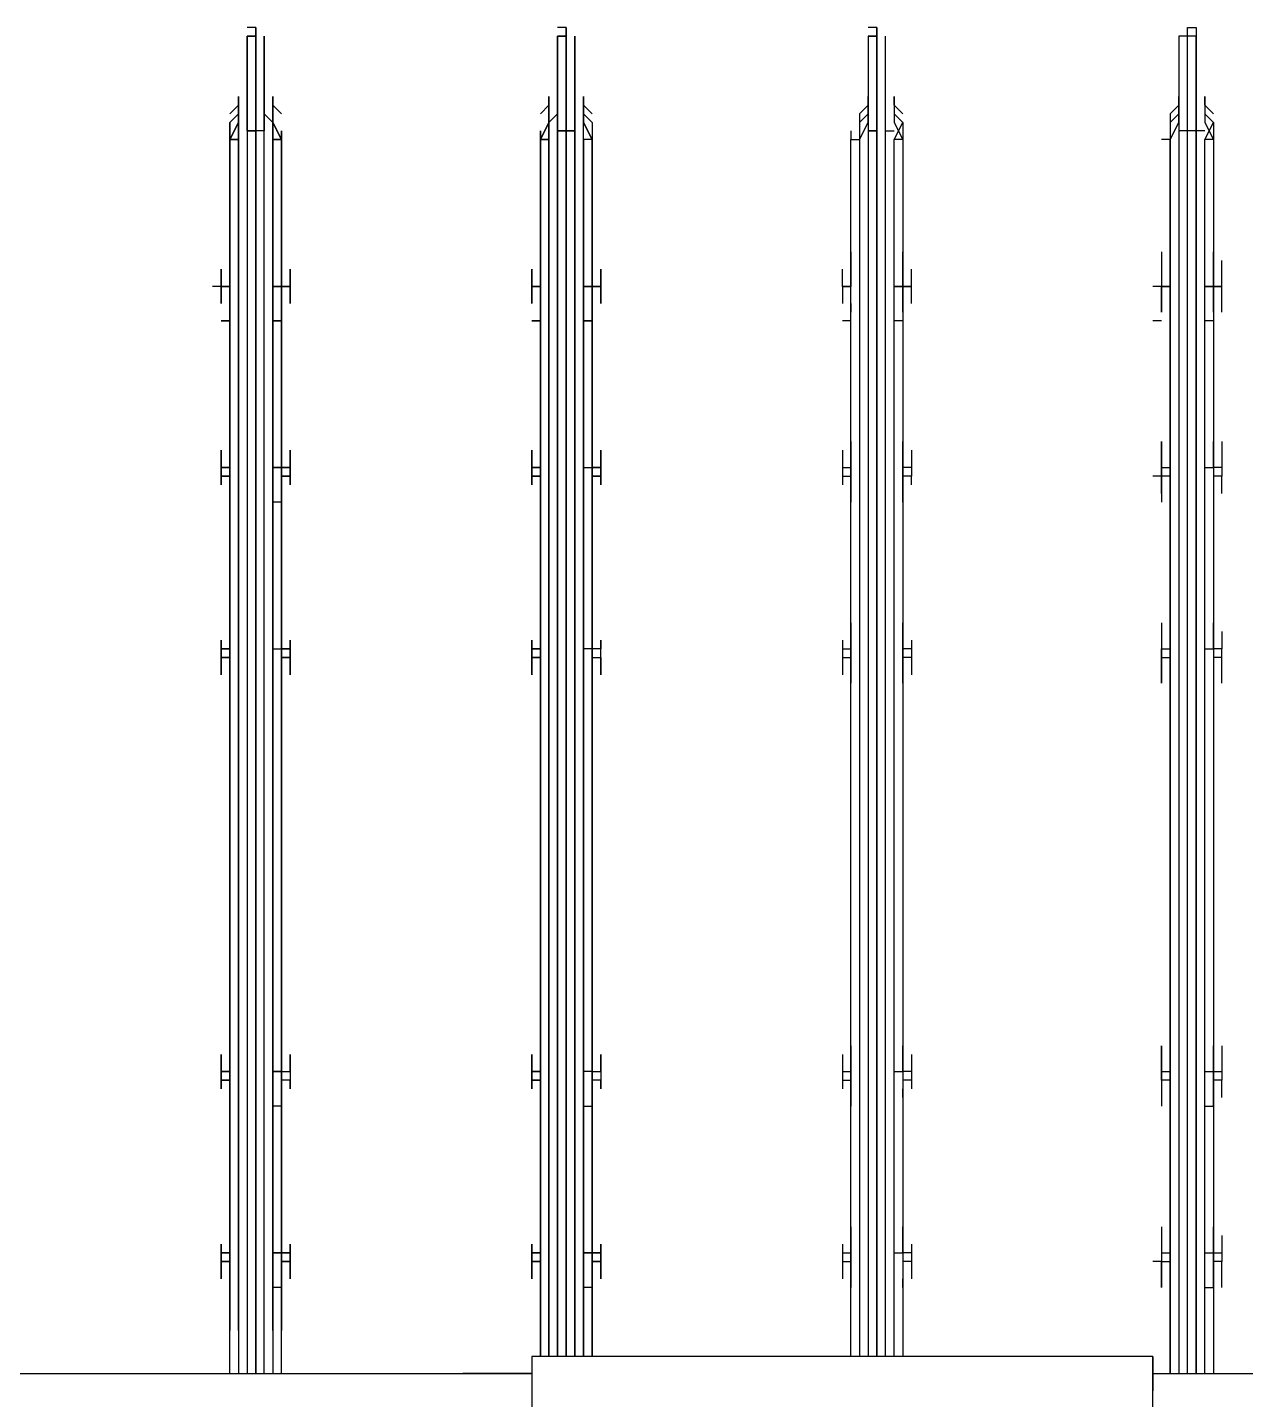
# Model space of a CAD drawing. Header units: metres. Extents: x 532315 to 532639, y 2674519 to 2674914.
# Drawn here: x 532481.9226 to 532482.1179, y 2674749.7931 to 2674750.0131 of the extents above; entities that cross this region are included whole.
import ezdxf

# ---------------------------------------------------------------- set-up
doc = ezdxf.new("R2010")
doc.units = ezdxf.units.M
doc.header["$MEASUREMENT"] = 0
doc.layers.add('IDT', color=7, linetype='Continuous')

# ---------------------------------------------------------------- blocks, each defined once
blk = doc.blocks.new('IDT')
at = {"layer": 'IDT', "color": 0, "lineweight": 25}
for p, q in [((17.21622, 9.45834), (17.21622, 9.36291)), ((17.3158, 9.36291), (17.3158, 9.45834)), ((17.21622, 9.36291), (17.21622, 9.36844)), ((17.3158, 9.36291), (17.3158, 9.36844)), ((17.21622, 9.36567), (16.90086, 9.36567)), ((17.20653, 9.16788), (17.20653, 9.36567)), ((17.20792, 9.36567), (17.20792, 9.16788)), ((17.2093, 9.1665), (17.2093, 9.36567)), ((17.2093, 9.36567), (17.2093, 9.1665)), ((17.21068, 9.36567), (17.21068, 9.1665)), ((17.21207, 9.1665), (17.21207, 9.36567)), ((17.21345, 9.16788), (17.21345, 9.36567)), ((17.21345, 9.36567), (17.21345, 9.16788)), ((17.78054, 9.36567), (17.3158, 9.36567)), ((17.3158, 9.36567), (17.32687, 9.36567)), ((17.35591, 9.36567), (17.35591, 9.16788)), ((17.3573, 9.16788), (17.3573, 9.36567)), ((17.35868, 9.36567), (17.35868, 9.1665)), ((17.36006, 9.36567), (17.36006, 9.1665)), ((17.36006, 9.1665), (17.36006, 9.36567)), ((17.36145, 9.1665), (17.36145, 9.36567)), ((17.36283, 9.16788), (17.36283, 9.36567)), ((17.36421, 9.36567), (17.36421, 9.16788)), ((17.21622, 9.36291), (17.3158, 9.36291)), ((17.25633, 9.16788), (17.25633, 9.36291)), ((17.25771, 9.36291), (17.25771, 9.16788)), ((17.25909, 9.36291), (17.25909, 9.1665)), ((17.26048, 9.36291), (17.26048, 9.1665)), ((17.26048, 9.1665), (17.26048, 9.36291)), ((17.26186, 9.1665), (17.26186, 9.36291)), ((17.26324, 9.16788), (17.26324, 9.36291)), ((17.26463, 9.36291), (17.26463, 9.16788)), ((17.30612, 9.36291), (17.30612, 9.16788)), ((17.30612, 9.16788), (17.30612, 9.36291)), ((17.3075, 9.16788), (17.3075, 9.36291)), ((17.3075, 9.36291), (17.3075, 9.16788)), ((17.30889, 9.1665), (17.30889, 9.36291)), ((17.30889, 9.36291), (17.30889, 9.1665)), ((17.31027, 9.36291), (17.31027, 9.1665)), ((17.31027, 9.1665), (17.31027, 9.36291)), ((17.31027, 9.36291), (17.31027, 9.1665)), ((17.31027, 9.1665), (17.31027, 9.36291)), ((17.31165, 9.1665), (17.31165, 9.36291)), ((17.31165, 9.36291), (17.31165, 9.1665)), ((17.31304, 9.16788), (17.31304, 9.36291)), ((17.31304, 9.36291), (17.31304, 9.16788)), ((17.31442, 9.16788), (17.31442, 9.36291)), ((17.31442, 9.36291), (17.31442, 9.16788)), ((17.35591, 9.16788), (17.35591, 9.35876)), ((17.3573, 9.35876), (17.3573, 9.16788)), ((17.35868, 9.35876), (17.35868, 9.1665)), ((17.36006, 9.35876), (17.36006, 9.1665)), ((17.36006, 9.1665), (17.36006, 9.35876)), ((17.36145, 9.1665), (17.36145, 9.35876)), ((17.36283, 9.35876), (17.36283, 9.16788)), ((17.36421, 9.16788), (17.36421, 9.35876)), ((17.20515, 9.35184), (17.20515, 9.35046)), ((17.20792, 9.35184), (17.20653, 9.35184)), ((17.20653, 9.35184), (17.20653, 9.34769)), ((17.21483, 9.35184), (17.21483, 9.35046)), ((17.21483, 9.34769), (17.21483, 9.35184)), ((17.25633, 9.34769), (17.25633, 9.35184)), ((17.25633, 9.35184), (17.25633, 9.35046)), ((17.26463, 9.34769), (17.26463, 9.35184)), ((17.26463, 9.35184), (17.26463, 9.35046)), ((17.30612, 9.35184), (17.3075, 9.35184)), ((17.30612, 9.34631), (17.30612, 9.35184)), ((17.30612, 9.35184), (17.30612, 9.35046)), ((17.30612, 9.35046), (17.30612, 9.35184)), ((17.30612, 9.35184), (17.30612, 9.34769)), ((17.31442, 9.35184), (17.31442, 9.34769)), ((17.31442, 9.34769), (17.31442, 9.35184)), ((17.31442, 9.35184), (17.31442, 9.35046)), ((17.31442, 9.35046), (17.31442, 9.35184)), ((17.35591, 9.35184), (17.3573, 9.35184)), ((17.35591, 9.34631), (17.35591, 9.35184)), ((17.35591, 9.35184), (17.35591, 9.35046)), ((17.35591, 9.35046), (17.35591, 9.35184)), ((17.35591, 9.35184), (17.35591, 9.34769)), ((17.36421, 9.35184), (17.36421, 9.35046)), ((17.36421, 9.35046), (17.36421, 9.35184)), ((17.36421, 9.35184), (17.36421, 9.34769)), ((17.36421, 9.34769), (17.36421, 9.35184)), ((17.20515, 9.35046), (17.20515, 9.34769)), ((17.21483, 9.35046), (17.21483, 9.34769)), ((17.25494, 9.34769), (17.25494, 9.35046)), ((17.26601, 9.34769), (17.26601, 9.35046)), ((17.30474, 9.35046), (17.30474, 9.34769)), ((17.30474, 9.34769), (17.30474, 9.35046)), ((17.3158, 9.35046), (17.3158, 9.34769)), ((17.3158, 9.34769), (17.3158, 9.35046)), ((17.35453, 9.35046), (17.35453, 9.34769)), ((17.35453, 9.34769), (17.35453, 9.35046)), ((17.3656, 9.35046), (17.3656, 9.34769)), ((17.3656, 9.34769), (17.3656, 9.35046)), ((17.20515, 9.34631), (17.20515, 9.34769)), ((17.20515, 9.34769), (17.20653, 9.34769)), ((17.20653, 9.34769), (17.20653, 9.34631)), ((17.21483, 9.34769), (17.21345, 9.34769)), ((17.21483, 9.34631), (17.21483, 9.34769)), ((17.21483, 9.34631), (17.21483, 9.34769)), ((17.21483, 9.34769), (17.21622, 9.34769)), ((17.25494, 9.34631), (17.25494, 9.34769)), ((17.25494, 9.34769), (17.25633, 9.34769)), ((17.25633, 9.34631), (17.25633, 9.34769)), ((17.26463, 9.34631), (17.26463, 9.34769)), ((17.26601, 9.34769), (17.26463, 9.34769)), ((17.26601, 9.34631), (17.26601, 9.34769)), ((17.30612, 9.34769), (17.30474, 9.34769)), ((17.30474, 9.34769), (17.30474, 9.34631)), ((17.30474, 9.34631), (17.30474, 9.34769)), ((17.30474, 9.34769), (17.30612, 9.34769)), ((17.30612, 9.34769), (17.30612, 9.34631)), ((17.31442, 9.34631), (17.31442, 9.34769)), ((17.31442, 9.34769), (17.3158, 9.34769)), ((17.3158, 9.34769), (17.31442, 9.34769)), ((17.31442, 9.34769), (17.31442, 9.34631)), ((17.3158, 9.34769), (17.3158, 9.34631)), ((17.3158, 9.34631), (17.3158, 9.34769)), ((17.35591, 9.34769), (17.35453, 9.34769)), ((17.35453, 9.34769), (17.35453, 9.34631)), ((17.35453, 9.34631), (17.35453, 9.34769)), ((17.35453, 9.34769), (17.35591, 9.34769)), ((17.35591, 9.34769), (17.35591, 9.34631)), ((17.36421, 9.34769), (17.3656, 9.34769)), ((17.3656, 9.34769), (17.36421, 9.34769)), ((17.36421, 9.34769), (17.36421, 9.34631)), ((17.36421, 9.34631), (17.36421, 9.34769)), ((17.3656, 9.34769), (17.3656, 9.34631)), ((17.3656, 9.34631), (17.3656, 9.34769)), ((17.20653, 9.34631), (17.20515, 9.34631)), ((17.20515, 9.34493), (17.20515, 9.34631)), ((17.20515, 9.34354), (17.20515, 9.34493)), ((17.20792, 9.34631), (17.20653, 9.34631)), ((17.20653, 9.34631), (17.20653, 9.34216)), ((17.21483, 9.34631), (17.21345, 9.34631)), ((17.21483, 9.34216), (17.21483, 9.34631)), ((17.21483, 9.34493), (17.21483, 9.34631)), ((17.21483, 9.34354), (17.21483, 9.34493)), ((17.25494, 9.34493), (17.25494, 9.34631)), ((17.25494, 9.34631), (17.25633, 9.34631)), ((17.25771, 9.34631), (17.25633, 9.34631)), ((17.25633, 9.34631), (17.25633, 9.34216)), ((17.25633, 9.34493), (17.25633, 9.34354)), ((17.26463, 9.34216), (17.26463, 9.34631)), ((17.26601, 9.34631), (17.26463, 9.34631)), ((17.26463, 9.34354), (17.26463, 9.34493)), ((17.26601, 9.34493), (17.26601, 9.34631)), ((17.30474, 9.34631), (17.30474, 9.34493)), ((17.30474, 9.34493), (17.30474, 9.34631)), ((17.30474, 9.34631), (17.30612, 9.34631)), ((17.30612, 9.34631), (17.30474, 9.34631)), ((17.3075, 9.34631), (17.30612, 9.34631)), ((17.30612, 9.34631), (17.30612, 9.34216)), ((17.30612, 9.34216), (17.30612, 9.34631)), ((17.30612, 9.34631), (17.3075, 9.34631)), ((17.30612, 9.34354), (17.30612, 9.34493)), ((17.30612, 9.34493), (17.30612, 9.34354)), ((17.31442, 9.34631), (17.31442, 9.34216)), ((17.31442, 9.34216), (17.31442, 9.34631)), ((17.31442, 9.34631), (17.3158, 9.34631)), ((17.3158, 9.34631), (17.31442, 9.34631)), ((17.31442, 9.34493), (17.31442, 9.34354)), ((17.31442, 9.34354), (17.31442, 9.34493)), ((17.3158, 9.34631), (17.3158, 9.34493)), ((17.3158, 9.34493), (17.3158, 9.34631)), ((17.35453, 9.34631), (17.35453, 9.34493)), ((17.35453, 9.34493), (17.35453, 9.34631)), ((17.35453, 9.34631), (17.35591, 9.34631)), ((17.35591, 9.34631), (17.35453, 9.34631)), ((17.3573, 9.34631), (17.35591, 9.34631)), ((17.35591, 9.34631), (17.35591, 9.34216)), ((17.35591, 9.34216), (17.35591, 9.34631)), ((17.35591, 9.34631), (17.3573, 9.34631)), ((17.35591, 9.34354), (17.35591, 9.34493)), ((17.35591, 9.34493), (17.35591, 9.34354)), ((17.36421, 9.34631), (17.3656, 9.34631)), ((17.3656, 9.34631), (17.36421, 9.34631)), ((17.36421, 9.34631), (17.36421, 9.34216)), ((17.36421, 9.34216), (17.36421, 9.34631)), ((17.36421, 9.34493), (17.36421, 9.34354)), ((17.36421, 9.34354), (17.36421, 9.34493)), ((17.3656, 9.34631), (17.3656, 9.34493)), ((17.3656, 9.34493), (17.3656, 9.34631)), ((17.20792, 9.3228), (17.20653, 9.3228)), ((17.20653, 9.3228), (17.20653, 9.31865)), ((17.21483, 9.31865), (17.21483, 9.3228)), ((17.25633, 9.31865), (17.25633, 9.3228)), ((17.26463, 9.31865), (17.26463, 9.3228)), ((17.3075, 9.3228), (17.30612, 9.3228)), ((17.30612, 9.3228), (17.30612, 9.31865)), ((17.30612, 9.31865), (17.30612, 9.3228)), ((17.31442, 9.31726), (17.31442, 9.3228)), ((17.31442, 9.3228), (17.31442, 9.31726)), ((17.35591, 9.31865), (17.35591, 9.3228)), ((17.35591, 9.3228), (17.35591, 9.31865)), ((17.35591, 9.3228), (17.3573, 9.3228)), ((17.36421, 9.3228), (17.36421, 9.31865)), ((17.36421, 9.31865), (17.36421, 9.3228)), ((17.20515, 9.32141), (17.20515, 9.32003)), ((17.21483, 9.32003), (17.21483, 9.32141)), ((17.25633, 9.32141), (17.25633, 9.32003)), ((17.26463, 9.32003), (17.26463, 9.32141)), ((17.30612, 9.32003), (17.30612, 9.32141)), ((17.30612, 9.32141), (17.30612, 9.32003)), ((17.31442, 9.32141), (17.31442, 9.32003)), ((17.31442, 9.32003), (17.31442, 9.32141)), ((17.35591, 9.32003), (17.35591, 9.32141)), ((17.35591, 9.32141), (17.35591, 9.32003)), ((17.36421, 9.32141), (17.36421, 9.32003)), ((17.36421, 9.32003), (17.36421, 9.32141)), ((17.20515, 9.32003), (17.20515, 9.31865)), ((17.20515, 9.31726), (17.20515, 9.31865)), ((17.20515, 9.31865), (17.20653, 9.31865)), ((17.20653, 9.31865), (17.20653, 9.31726)), ((17.21345, 9.31865), (17.21483, 9.31865)), ((17.21483, 9.31865), (17.21483, 9.32003)), ((17.21483, 9.31865), (17.21483, 9.31726)), ((17.21483, 9.31726), (17.21483, 9.31865)), ((17.25494, 9.31865), (17.25494, 9.32003)), ((17.25494, 9.31726), (17.25494, 9.31865)), ((17.25494, 9.31865), (17.25633, 9.31865)), ((17.25633, 9.31726), (17.25633, 9.31865)), ((17.26463, 9.31726), (17.26463, 9.31865)), ((17.26601, 9.31865), (17.26463, 9.31865)), ((17.26601, 9.31865), (17.26601, 9.32003)), ((17.26601, 9.31726), (17.26601, 9.31865)), ((17.30474, 9.32003), (17.30474, 9.31865)), ((17.30474, 9.31865), (17.30474, 9.32003)), ((17.30474, 9.31726), (17.30474, 9.31865)), ((17.30474, 9.31865), (17.30612, 9.31865)), ((17.30474, 9.31726), (17.30474, 9.31865)), ((17.30474, 9.31865), (17.30612, 9.31865)), ((17.30612, 9.31865), (17.30612, 9.31726)), ((17.30612, 9.31865), (17.30612, 9.31726)), ((17.31442, 9.31865), (17.3158, 9.31865)), ((17.3158, 9.31865), (17.31442, 9.31865)), ((17.3158, 9.32003), (17.3158, 9.31865)), ((17.3158, 9.31865), (17.3158, 9.32003)), ((17.3158, 9.31865), (17.3158, 9.31726)), ((17.3158, 9.31726), (17.3158, 9.31865)), ((17.35453, 9.32003), (17.35453, 9.31865)), ((17.35453, 9.31865), (17.35453, 9.32003)), ((17.35453, 9.31726), (17.35453, 9.31865)), ((17.35453, 9.31865), (17.35591, 9.31865)), ((17.35453, 9.31726), (17.35453, 9.31865)), ((17.35453, 9.31865), (17.35591, 9.31865)), ((17.35591, 9.31865), (17.35591, 9.31726)), ((17.35591, 9.31865), (17.35591, 9.31726)), ((17.36421, 9.31311), (17.36421, 9.31865)), ((17.36421, 9.31865), (17.3656, 9.31865)), ((17.3656, 9.31865), (17.36421, 9.31865)), ((17.36421, 9.31865), (17.36421, 9.31726)), ((17.3656, 9.32003), (17.3656, 9.31865)), ((17.3656, 9.31865), (17.3656, 9.32003)), ((17.3656, 9.31865), (17.3656, 9.31726)), ((17.3656, 9.31726), (17.3656, 9.31865)), ((17.20653, 9.31726), (17.20515, 9.31726)), ((17.20515, 9.3145), (17.20515, 9.31726)), ((17.20792, 9.31726), (17.20653, 9.31726)), ((17.20653, 9.31726), (17.20653, 9.31311)), ((17.21483, 9.31726), (17.21345, 9.31726)), ((17.21483, 9.31726), (17.21483, 9.3145)), ((17.21483, 9.31311), (17.21483, 9.31726)), ((17.25494, 9.3145), (17.25494, 9.31726)), ((17.25494, 9.31726), (17.25633, 9.31726)), ((17.25771, 9.31726), (17.25633, 9.31726)), ((17.25633, 9.31726), (17.25633, 9.31311)), ((17.26463, 9.31311), (17.26463, 9.31726)), ((17.26601, 9.31726), (17.26463, 9.31726)), ((17.26601, 9.3145), (17.26601, 9.31726)), ((17.30612, 9.31726), (17.30474, 9.31726)), ((17.30474, 9.31726), (17.30474, 9.3145)), ((17.30474, 9.3145), (17.30474, 9.31726)), ((17.30612, 9.31726), (17.30474, 9.31726)), ((17.30612, 9.31726), (17.3075, 9.31726)), ((17.30612, 9.31726), (17.30612, 9.31311)), ((17.30612, 9.31311), (17.30612, 9.31726)), ((17.31442, 9.31726), (17.31442, 9.31311)), ((17.31442, 9.31311), (17.31442, 9.31726)), ((17.31442, 9.31726), (17.3158, 9.31726)), ((17.3158, 9.31726), (17.31442, 9.31726)), ((17.3158, 9.31726), (17.3158, 9.3145)), ((17.3158, 9.3145), (17.3158, 9.31726)), ((17.35591, 9.31726), (17.35453, 9.31726)), ((17.35453, 9.31726), (17.35453, 9.3145)), ((17.35453, 9.3145), (17.35453, 9.31726)), ((17.35591, 9.31726), (17.35453, 9.31726)), ((17.3573, 9.31726), (17.35591, 9.31726)), ((17.35591, 9.31726), (17.3573, 9.31726)), ((17.35591, 9.31311), (17.35591, 9.31726)), ((17.35591, 9.31726), (17.35591, 9.31311)), ((17.36421, 9.31726), (17.36421, 9.31311)), ((17.36421, 9.31726), (17.3656, 9.31726)), ((17.3656, 9.31726), (17.36421, 9.31726)), ((17.3656, 9.31726), (17.3656, 9.3145)), ((17.3656, 9.3145), (17.3656, 9.31726)), ((17.20515, 9.31311), (17.20515, 9.3145)), ((17.21483, 9.3145), (17.21483, 9.31311)), ((17.25633, 9.31311), (17.25633, 9.3145)), ((17.26463, 9.3145), (17.26463, 9.31311)), ((17.30612, 9.31311), (17.30612, 9.3145)), ((17.30612, 9.3145), (17.30612, 9.31311)), ((17.31442, 9.31311), (17.31442, 9.3145)), ((17.31442, 9.3145), (17.31442, 9.31311)), ((17.35591, 9.31311), (17.35591, 9.3145)), ((17.35591, 9.3145), (17.35591, 9.31311)), ((17.36421, 9.31311), (17.36421, 9.3145)), ((17.36421, 9.3145), (17.36421, 9.31311)), ((17.20515, 9.25502), (17.20515, 9.25364)), ((17.20653, 9.25087), (17.20653, 9.25502)), ((17.21483, 9.25087), (17.21483, 9.25502)), ((17.21483, 9.25502), (17.21483, 9.25364)), ((17.25633, 9.25364), (17.25633, 9.25502)), ((17.25633, 9.25502), (17.25633, 9.25087)), ((17.26463, 9.25087), (17.26463, 9.25502)), ((17.26463, 9.25502), (17.26463, 9.25364)), ((17.30612, 9.25087), (17.30612, 9.25502)), ((17.30612, 9.25502), (17.30612, 9.25364)), ((17.30612, 9.25364), (17.30612, 9.25502)), ((17.30612, 9.25502), (17.30612, 9.25087)), ((17.31442, 9.25502), (17.31442, 9.25364)), ((17.31442, 9.25364), (17.31442, 9.25502)), ((17.31442, 9.25087), (17.31442, 9.25502)), ((17.31442, 9.25502), (17.31442, 9.24949)), ((17.35591, 9.25087), (17.35591, 9.25502)), ((17.35591, 9.25502), (17.35591, 9.25364)), ((17.35591, 9.25364), (17.35591, 9.25502)), ((17.35591, 9.25502), (17.35591, 9.25087)), ((17.36421, 9.25502), (17.36421, 9.25364)), ((17.36421, 9.25364), (17.36421, 9.25502)), ((17.36421, 9.24949), (17.36421, 9.25502)), ((17.36421, 9.25502), (17.36421, 9.24949)), ((17.20515, 9.25364), (17.20515, 9.25087)), ((17.21483, 9.25364), (17.21483, 9.24949)), ((17.25494, 9.25087), (17.25494, 9.25364)), ((17.26601, 9.25087), (17.26601, 9.25364)), ((17.30474, 9.25087), (17.30474, 9.25364)), ((17.30474, 9.25364), (17.30474, 9.25087)), ((17.3158, 9.25364), (17.3158, 9.25087)), ((17.3158, 9.25087), (17.3158, 9.25364)), ((17.35453, 9.25364), (17.35453, 9.25087)), ((17.35453, 9.25087), (17.35453, 9.25364)), ((17.3656, 9.25364), (17.3656, 9.25087)), ((17.3656, 9.25087), (17.3656, 9.25364)), ((17.20515, 9.25087), (17.20515, 9.24949)), ((17.20515, 9.25087), (17.20653, 9.25087)), ((17.20653, 9.24949), (17.20653, 9.25087)), ((17.21483, 9.25087), (17.21345, 9.25087)), ((17.21483, 9.24949), (17.21483, 9.25087)), ((17.25494, 9.24949), (17.25494, 9.25087)), ((17.25494, 9.25087), (17.25633, 9.25087)), ((17.25633, 9.25087), (17.25633, 9.24949)), ((17.26463, 9.24949), (17.26463, 9.25087)), ((17.26601, 9.25087), (17.26463, 9.25087)), ((17.26601, 9.24949), (17.26601, 9.25087)), ((17.30612, 9.25087), (17.30474, 9.25087)), ((17.30474, 9.25087), (17.30474, 9.24949)), ((17.30612, 9.25087), (17.30474, 9.25087)), ((17.30474, 9.25087), (17.30474, 9.24949)), ((17.30612, 9.24949), (17.30612, 9.25087)), ((17.30612, 9.24949), (17.30612, 9.25087)), ((17.31442, 9.24949), (17.31442, 9.25087)), ((17.31442, 9.25087), (17.3158, 9.25087)), ((17.3158, 9.25087), (17.31442, 9.25087)), ((17.3158, 9.25087), (17.3158, 9.24949)), ((17.3158, 9.24949), (17.3158, 9.25087)), ((17.35591, 9.25087), (17.35453, 9.25087)), ((17.35453, 9.25087), (17.35453, 9.24949)), ((17.35453, 9.24949), (17.35453, 9.25087)), ((17.35453, 9.25087), (17.35591, 9.25087)), ((17.35591, 9.24949), (17.35591, 9.25087)), ((17.35591, 9.25087), (17.35591, 9.24949)), ((17.36421, 9.25087), (17.3656, 9.25087)), ((17.3656, 9.25087), (17.36421, 9.25087)), ((17.3656, 9.25087), (17.3656, 9.24949)), ((17.3656, 9.24949), (17.3656, 9.25087)), ((17.20515, 9.24949), (17.20653, 9.24949)), ((17.20515, 9.24811), (17.20515, 9.24949)), ((17.20515, 9.24672), (17.20515, 9.24811)), ((17.20792, 9.24949), (17.20653, 9.24949)), ((17.20653, 9.24949), (17.20653, 9.24534)), ((17.21483, 9.24949), (17.21345, 9.24949)), ((17.21483, 9.24534), (17.21483, 9.24949)), ((17.21483, 9.24811), (17.21483, 9.24949)), ((17.21483, 9.24672), (17.21483, 9.24811)), ((17.25494, 9.24811), (17.25494, 9.24949)), ((17.25494, 9.24949), (17.25633, 9.24949)), ((17.25633, 9.24949), (17.25633, 9.24534)), ((17.25633, 9.24811), (17.25633, 9.24672)), ((17.26463, 9.24534), (17.26463, 9.24949)), ((17.26601, 9.24949), (17.26463, 9.24949)), ((17.26463, 9.24672), (17.26463, 9.24811)), ((17.26601, 9.24811), (17.26601, 9.24949)), ((17.30474, 9.24949), (17.30474, 9.24811)), ((17.30474, 9.24811), (17.30474, 9.24949)), ((17.30474, 9.24949), (17.30612, 9.24949)), ((17.30474, 9.24949), (17.30612, 9.24949)), ((17.30612, 9.24949), (17.30612, 9.24534)), ((17.30612, 9.24534), (17.30612, 9.24949)), ((17.30612, 9.24949), (17.3075, 9.24949)), ((17.30612, 9.24672), (17.30612, 9.24811)), ((17.30612, 9.24811), (17.30612, 9.24672)), ((17.31442, 9.24949), (17.31442, 9.24534)), ((17.31442, 9.24534), (17.31442, 9.24949)), ((17.31442, 9.24949), (17.3158, 9.24949)), ((17.3158, 9.24949), (17.31442, 9.24949)), ((17.31442, 9.24811), (17.31442, 9.24672)), ((17.31442, 9.24672), (17.31442, 9.24811)), ((17.3158, 9.24949), (17.3158, 9.24811)), ((17.3158, 9.24811), (17.3158, 9.24949)), ((17.35591, 9.24949), (17.35453, 9.24949)), ((17.35453, 9.24949), (17.35453, 9.24811)), ((17.35453, 9.24811), (17.35453, 9.24949)), ((17.35453, 9.24949), (17.35591, 9.24949)), ((17.3573, 9.24949), (17.35591, 9.24949)), ((17.35591, 9.24949), (17.35591, 9.24534)), ((17.35591, 9.24534), (17.35591, 9.24949)), ((17.35591, 9.24672), (17.35591, 9.24811)), ((17.35591, 9.24811), (17.35591, 9.24672)), ((17.36421, 9.24949), (17.36421, 9.24534)), ((17.36421, 9.24534), (17.36421, 9.24949)), ((17.36421, 9.24949), (17.3656, 9.24949)), ((17.3656, 9.24949), (17.36421, 9.24949)), ((17.36421, 9.24811), (17.36421, 9.24672)), ((17.36421, 9.24672), (17.36421, 9.24811)), ((17.3656, 9.24949), (17.3656, 9.24811)), ((17.3656, 9.24811), (17.3656, 9.24949)), ((17.20653, 9.22044), (17.20653, 9.22598)), ((17.21483, 9.22183), (17.21483, 9.22598)), ((17.25633, 9.22598), (17.25633, 9.22183)), ((17.26463, 9.22183), (17.26463, 9.22598)), ((17.30612, 9.22183), (17.30612, 9.22598)), ((17.30612, 9.22598), (17.30612, 9.22044)), ((17.31442, 9.22183), (17.31442, 9.22598)), ((17.31442, 9.22598), (17.31442, 9.22044)), ((17.35591, 9.22598), (17.35591, 9.22183)), ((17.35591, 9.22183), (17.35591, 9.22598)), ((17.35591, 9.22598), (17.3573, 9.22598)), ((17.36421, 9.22183), (17.36421, 9.22598)), ((17.36421, 9.22598), (17.36421, 9.22183)), ((17.20515, 9.22459), (17.20515, 9.22321)), ((17.21483, 9.22459), (17.21483, 9.22321)), ((17.25633, 9.22459), (17.25633, 9.22321)), ((17.26463, 9.22321), (17.26463, 9.22459)), ((17.30612, 9.22321), (17.30612, 9.22459)), ((17.30612, 9.22459), (17.30612, 9.22321)), ((17.31442, 9.22459), (17.31442, 9.22321)), ((17.31442, 9.22321), (17.31442, 9.22459)), ((17.35591, 9.22321), (17.35591, 9.22459)), ((17.35591, 9.22459), (17.35591, 9.22321)), ((17.36421, 9.22459), (17.36421, 9.22321)), ((17.36421, 9.22321), (17.36421, 9.22459)), ((17.20515, 9.22321), (17.20515, 9.22183)), ((17.20515, 9.22183), (17.20653, 9.22183)), ((17.20515, 9.22044), (17.20515, 9.22183)), ((17.21345, 9.22183), (17.21483, 9.22183)), ((17.21483, 9.22321), (17.21483, 9.22183)), ((17.21483, 9.22183), (17.21483, 9.22044)), ((17.21483, 9.22044), (17.21483, 9.22183)), ((17.21483, 9.22183), (17.21622, 9.22183)), ((17.25494, 9.22321), (17.25494, 9.22183)), ((17.25494, 9.22183), (17.25633, 9.22183)), ((17.25494, 9.22044), (17.25494, 9.22183)), ((17.25633, 9.22183), (17.25633, 9.22044)), ((17.26463, 9.22044), (17.26463, 9.22183)), ((17.26601, 9.22183), (17.26463, 9.22183)), ((17.26601, 9.22183), (17.26601, 9.22321)), ((17.26601, 9.22044), (17.26601, 9.22183)), ((17.30474, 9.22183), (17.30474, 9.22321)), ((17.30474, 9.22321), (17.30474, 9.22183)), ((17.30612, 9.22183), (17.30474, 9.22183)), ((17.30474, 9.22183), (17.30474, 9.22044)), ((17.30474, 9.22044), (17.30474, 9.22183)), ((17.30474, 9.22183), (17.30612, 9.22183)), ((17.30612, 9.22044), (17.30612, 9.22183)), ((17.31442, 9.22044), (17.31442, 9.22183)), ((17.31442, 9.22183), (17.3158, 9.22183)), ((17.3158, 9.22183), (17.31442, 9.22183)), ((17.3158, 9.22321), (17.3158, 9.22183)), ((17.3158, 9.22183), (17.3158, 9.22321)), ((17.3158, 9.22183), (17.3158, 9.22044)), ((17.3158, 9.22044), (17.3158, 9.22183)), ((17.35453, 9.22183), (17.35453, 9.22321)), ((17.35453, 9.22321), (17.35453, 9.22183)), ((17.35591, 9.22183), (17.35453, 9.22183)), ((17.35453, 9.22183), (17.35453, 9.22044)), ((17.35453, 9.22044), (17.35453, 9.22183)), ((17.35453, 9.22183), (17.35591, 9.22183)), ((17.35591, 9.22183), (17.35591, 9.22044)), ((17.35591, 9.22044), (17.35591, 9.22183)), ((17.36421, 9.22044), (17.36421, 9.22183)), ((17.36421, 9.22183), (17.36421, 9.22044)), ((17.36421, 9.22183), (17.3656, 9.22183)), ((17.3656, 9.22183), (17.36421, 9.22183)), ((17.3656, 9.22183), (17.3656, 9.22321)), ((17.3656, 9.22321), (17.3656, 9.22183)), ((17.3656, 9.22183), (17.3656, 9.22044)), ((17.3656, 9.22044), (17.3656, 9.22183)), ((17.20515, 9.21768), (17.20515, 9.22044)), ((17.20515, 9.22044), (17.20653, 9.22044)), ((17.20792, 9.22044), (17.20653, 9.22044)), ((17.20653, 9.22044), (17.20653, 9.21629)), ((17.21483, 9.22044), (17.21345, 9.22044)), ((17.21483, 9.22044), (17.21483, 9.21768)), ((17.21483, 9.21629), (17.21483, 9.22044)), ((17.25494, 9.21768), (17.25494, 9.22044)), ((17.25494, 9.22044), (17.25633, 9.22044)), ((17.25633, 9.22044), (17.25633, 9.21629)), ((17.26463, 9.21629), (17.26463, 9.22044)), ((17.26601, 9.22044), (17.26463, 9.22044)), ((17.26601, 9.21768), (17.26601, 9.22044)), ((17.30612, 9.22044), (17.30474, 9.22044)), ((17.30474, 9.22044), (17.30474, 9.21768)), ((17.30474, 9.21768), (17.30474, 9.22044)), ((17.30474, 9.22044), (17.30612, 9.22044)), ((17.3075, 9.22044), (17.30612, 9.22044)), ((17.30612, 9.22044), (17.30612, 9.21629)), ((17.30612, 9.21629), (17.30612, 9.22044)), ((17.31442, 9.22044), (17.31442, 9.21629)), ((17.31442, 9.21629), (17.31442, 9.22044)), ((17.31442, 9.22044), (17.3158, 9.22044)), ((17.3158, 9.22044), (17.31442, 9.22044)), ((17.3158, 9.22044), (17.3158, 9.21768)), ((17.3158, 9.21768), (17.3158, 9.22044)), ((17.35453, 9.22044), (17.35453, 9.21768)), ((17.35453, 9.21768), (17.35453, 9.22044)), ((17.35453, 9.22044), (17.35591, 9.22044)), ((17.35591, 9.22044), (17.35453, 9.22044)), ((17.35591, 9.22044), (17.35591, 9.21629)), ((17.35591, 9.21629), (17.35591, 9.22044)), ((17.35591, 9.22044), (17.3573, 9.22044)), ((17.3573, 9.22044), (17.35591, 9.22044)), ((17.36421, 9.22044), (17.36421, 9.21629)), ((17.36421, 9.21629), (17.36421, 9.22044)), ((17.36421, 9.22044), (17.3656, 9.22044)), ((17.3656, 9.22044), (17.36421, 9.22044)), ((17.3656, 9.22044), (17.3656, 9.21768)), ((17.3656, 9.21768), (17.3656, 9.22044)), ((17.20515, 9.21629), (17.20515, 9.21768)), ((17.21483, 9.21768), (17.21483, 9.21629)), ((17.25633, 9.21629), (17.25633, 9.21768)), ((17.26463, 9.21768), (17.26463, 9.21629)), ((17.30612, 9.21629), (17.30612, 9.21768)), ((17.30612, 9.21768), (17.30612, 9.21629)), ((17.31442, 9.21629), (17.31442, 9.21768)), ((17.31442, 9.21768), (17.31442, 9.21629)), ((17.35591, 9.21629), (17.35591, 9.21768)), ((17.35591, 9.21768), (17.35591, 9.21629)), ((17.36421, 9.21629), (17.36421, 9.21768)), ((17.36421, 9.21768), (17.36421, 9.21629)), ((17.20515, 9.19555), (17.20515, 9.19416)), ((17.20653, 9.19693), (17.20792, 9.19693)), ((17.20653, 9.19555), (17.20653, 9.1914)), ((17.21483, 9.19693), (17.21622, 9.19693)), ((17.21483, 9.1914), (17.21483, 9.19555)), ((17.21483, 9.19555), (17.21483, 9.19416)), ((17.25633, 9.19693), (17.25771, 9.19693)), ((17.25633, 9.19416), (17.25633, 9.19555)), ((17.25633, 9.19555), (17.25633, 9.1914)), ((17.26463, 9.19693), (17.26601, 9.19693)), ((17.26463, 9.19416), (17.26463, 9.19555)), ((17.26463, 9.19555), (17.26463, 9.1914)), ((17.3075, 9.19693), (17.30612, 9.19693)), ((17.30612, 9.19693), (17.3075, 9.19693)), ((17.30612, 9.1914), (17.30612, 9.19555)), ((17.30612, 9.19555), (17.30612, 9.1914)), ((17.30612, 9.19416), (17.30612, 9.19555)), ((17.30612, 9.19555), (17.30612, 9.19416)), ((17.3158, 9.19693), (17.31442, 9.19693)), ((17.31442, 9.19693), (17.3158, 9.19693)), ((17.31442, 9.19555), (17.31442, 9.19416)), ((17.31442, 9.19416), (17.31442, 9.19555)), ((17.31442, 9.1914), (17.31442, 9.19555)), ((17.31442, 9.19555), (17.31442, 9.18586)), ((17.3573, 9.19693), (17.35591, 9.19693)), ((17.35591, 9.19693), (17.3573, 9.19693)), ((17.35591, 9.1914), (17.35591, 9.19555)), ((17.35591, 9.19555), (17.35591, 9.19416)), ((17.35591, 9.19416), (17.35591, 9.19555)), ((17.35591, 9.19555), (17.35591, 9.1914)), ((17.3656, 9.19693), (17.36421, 9.19693)), ((17.36421, 9.19693), (17.3656, 9.19693)), ((17.36421, 9.19555), (17.36421, 9.1914)), ((17.36421, 9.18586), (17.36421, 9.19555)), ((17.36421, 9.19555), (17.36421, 9.19416)), ((17.36421, 9.19416), (17.36421, 9.19555)), ((17.20515, 9.19416), (17.20515, 9.1914)), ((17.21483, 9.19416), (17.21483, 9.1914)), ((17.25494, 9.19416), (17.25494, 9.1914)), ((17.26601, 9.1914), (17.26601, 9.19416)), ((17.30474, 9.1914), (17.30474, 9.19416)), ((17.30474, 9.19416), (17.30474, 9.1914)), ((17.3158, 9.19416), (17.3158, 9.1914)), ((17.3158, 9.1914), (17.3158, 9.19416)), ((17.35453, 9.1914), (17.35453, 9.19416)), ((17.35453, 9.19416), (17.35453, 9.1914)), ((17.3656, 9.19416), (17.3656, 9.1914)), ((17.3656, 9.1914), (17.3656, 9.19416)), ((17.20515, 9.1914), (17.20653, 9.1914)), ((17.20653, 9.1914), (17.20515, 9.1914)), ((17.20515, 9.1914), (17.20515, 9.18863)), ((17.20653, 9.1914), (17.20792, 9.1914)), ((17.20792, 9.1914), (17.20653, 9.1914)), ((17.20653, 9.1914), (17.20653, 9.18586)), ((17.21483, 9.1914), (17.21345, 9.1914)), ((17.21345, 9.1914), (17.21483, 9.1914)), ((17.21483, 9.18586), (17.21483, 9.1914)), ((17.21483, 9.18863), (17.21483, 9.1914)), ((17.21483, 9.1914), (17.21622, 9.1914)), ((17.25494, 9.1914), (17.25633, 9.1914)), ((17.25633, 9.1914), (17.25494, 9.1914)), ((17.25494, 9.1914), (17.25494, 9.18863)), ((17.25633, 9.1914), (17.25633, 9.18586)), ((17.25771, 9.1914), (17.25633, 9.1914)), ((17.25633, 9.1914), (17.25771, 9.1914)), ((17.26463, 9.18586), (17.26463, 9.1914)), ((17.26463, 9.1914), (17.26601, 9.1914)), ((17.26601, 9.1914), (17.26463, 9.1914)), ((17.26463, 9.1914), (17.26601, 9.1914)), ((17.26601, 9.1914), (17.26601, 9.18863)), ((17.30474, 9.1914), (17.30612, 9.1914)), ((17.30612, 9.1914), (17.30474, 9.1914)), ((17.30474, 9.1914), (17.30474, 9.18863)), ((17.30474, 9.18863), (17.30474, 9.1914)), ((17.30474, 9.1914), (17.30612, 9.1914)), ((17.30612, 9.1914), (17.30474, 9.1914)), ((17.30474, 9.1914), (17.30612, 9.1914)), ((17.30612, 9.1914), (17.3075, 9.1914)), ((17.3075, 9.1914), (17.30612, 9.1914)), ((17.30612, 9.1914), (17.3075, 9.1914)), ((17.3075, 9.1914), (17.30612, 9.1914)), ((17.30612, 9.18586), (17.30612, 9.1914)), ((17.30612, 9.1914), (17.30612, 9.18586)), ((17.3158, 9.1914), (17.31442, 9.1914)), ((17.31442, 9.1914), (17.3158, 9.1914)), ((17.3158, 9.1914), (17.31442, 9.1914)), ((17.31442, 9.1914), (17.3158, 9.1914)), ((17.31442, 9.1914), (17.3158, 9.1914)), ((17.3158, 9.1914), (17.31442, 9.1914)), ((17.31442, 9.18586), (17.31442, 9.1914)), ((17.3158, 9.1914), (17.3158, 9.18863)), ((17.3158, 9.18863), (17.3158, 9.1914)), ((17.35453, 9.1914), (17.35591, 9.1914)), ((17.35591, 9.1914), (17.35453, 9.1914)), ((17.35453, 9.1914), (17.35453, 9.18863)), ((17.35453, 9.18863), (17.35453, 9.1914)), ((17.35453, 9.1914), (17.35591, 9.1914)), ((17.35591, 9.1914), (17.35453, 9.1914)), ((17.35591, 9.1914), (17.3573, 9.1914)), ((17.35591, 9.1914), (17.3573, 9.1914)), ((17.3573, 9.1914), (17.35591, 9.1914)), ((17.35591, 9.1914), (17.35591, 9.18586)), ((17.35591, 9.18586), (17.35591, 9.1914)), ((17.36421, 9.1914), (17.36421, 9.18586)), ((17.3656, 9.1914), (17.36421, 9.1914)), ((17.36421, 9.1914), (17.3656, 9.1914)), ((17.3656, 9.1914), (17.36421, 9.1914)), ((17.36421, 9.1914), (17.3656, 9.1914)), ((17.3656, 9.1914), (17.36421, 9.1914)), ((17.36421, 9.1914), (17.3656, 9.1914)), ((17.3656, 9.1914), (17.3656, 9.18863)), ((17.3656, 9.18863), (17.3656, 9.1914)), ((17.3656, 9.1914), (17.36698, 9.1914)), ((17.20515, 9.18863), (17.20515, 9.18725)), ((17.21483, 9.18725), (17.21483, 9.18863)), ((17.25633, 9.18863), (17.25633, 9.18725)), ((17.26463, 9.18725), (17.26463, 9.18863)), ((17.30612, 9.18725), (17.30612, 9.18863)), ((17.30612, 9.18863), (17.30612, 9.18725)), ((17.31442, 9.18863), (17.31442, 9.18725)), ((17.31442, 9.18725), (17.31442, 9.18863)), ((17.35591, 9.18725), (17.35591, 9.18863)), ((17.35591, 9.18863), (17.35591, 9.18725)), ((17.36421, 9.18863), (17.36421, 9.18725)), ((17.36421, 9.18725), (17.36421, 9.18863)), ((17.20792, 9.16512), (17.20653, 9.16788)), ((17.20653, 9.16788), (17.20792, 9.16788)), ((17.20792, 9.16788), (17.20653, 9.16512)), ((17.20653, 9.1665), (17.20653, 9.16788)), ((17.20653, 9.16512), (17.20653, 9.1665)), ((17.20792, 9.1665), (17.2093, 9.1665)), ((17.2093, 9.1665), (17.21068, 9.1665)), ((17.2093, 9.1499), (17.2093, 9.1665)), ((17.2093, 9.1665), (17.2093, 9.15129)), ((17.21068, 9.1665), (17.21207, 9.1665)), ((17.21068, 9.1665), (17.21068, 9.1499)), ((17.21345, 9.16788), (17.21207, 9.16512)), ((17.21207, 9.15129), (17.21207, 9.1665)), ((17.21345, 9.1665), (17.21345, 9.16788)), ((17.21345, 9.16373), (17.21345, 9.16788)), ((17.21345, 9.16788), (17.21483, 9.16788)), ((17.21345, 9.16512), (17.21345, 9.1665)), ((17.25771, 9.16512), (17.25633, 9.16788)), ((17.25633, 9.16788), (17.25771, 9.16788)), ((17.25771, 9.16788), (17.25633, 9.16512)), ((17.25633, 9.1665), (17.25633, 9.16788)), ((17.25633, 9.16512), (17.25633, 9.1665)), ((17.25909, 9.1665), (17.25771, 9.1665)), ((17.25909, 9.1665), (17.25909, 9.15129)), ((17.26186, 9.1665), (17.26048, 9.1665)), ((17.26048, 9.1665), (17.26186, 9.1665)), ((17.26048, 9.1665), (17.26048, 9.1499)), ((17.26048, 9.1499), (17.26048, 9.1665)), ((17.26324, 9.16788), (17.26186, 9.16512)), ((17.26186, 9.15129), (17.26186, 9.1665)), ((17.26463, 9.16788), (17.26324, 9.16788)), ((17.26324, 9.16373), (17.26324, 9.16788)), ((17.26324, 9.16512), (17.26324, 9.1665)), ((17.26463, 9.1665), (17.26463, 9.16788)), ((17.30612, 9.16788), (17.3075, 9.16512)), ((17.3075, 9.16512), (17.30612, 9.16788)), ((17.30612, 9.16788), (17.3075, 9.16788)), ((17.30612, 9.1665), (17.30612, 9.16788)), ((17.30612, 9.16788), (17.3075, 9.16788)), ((17.30612, 9.1665), (17.30612, 9.16788)), ((17.30612, 9.16512), (17.30612, 9.1665)), ((17.30612, 9.16512), (17.30612, 9.1665)), ((17.3075, 9.16788), (17.3075, 9.16373)), ((17.3075, 9.16788), (17.3075, 9.16373)), ((17.31027, 9.1665), (17.30889, 9.1665)), ((17.30889, 9.1665), (17.31027, 9.1665)), ((17.30889, 9.1665), (17.30889, 9.15129)), ((17.30889, 9.15129), (17.30889, 9.1665)), ((17.31165, 9.1665), (17.31027, 9.1665)), ((17.31027, 9.1665), (17.31165, 9.1665)), ((17.31027, 9.1665), (17.31165, 9.1665)), ((17.31027, 9.1499), (17.31027, 9.1665)), ((17.31027, 9.1665), (17.31027, 9.1499)), ((17.31027, 9.1665), (17.31165, 9.1665)), ((17.31027, 9.1665), (17.31027, 9.1499)), ((17.31027, 9.1499), (17.31027, 9.1665)), ((17.31165, 9.15129), (17.31165, 9.1665)), ((17.31165, 9.1665), (17.31165, 9.15129)), ((17.31442, 9.16788), (17.31304, 9.16788)), ((17.31304, 9.16788), (17.31304, 9.16373)), ((17.31304, 9.16373), (17.31304, 9.16788)), ((17.31304, 9.16788), (17.31442, 9.16788)), ((17.31442, 9.16788), (17.31304, 9.16512)), ((17.31304, 9.16512), (17.31442, 9.16788)), ((17.31304, 9.1665), (17.31304, 9.16512)), ((17.31304, 9.16512), (17.31304, 9.1665)), ((17.31442, 9.16788), (17.31442, 9.1665)), ((17.31442, 9.1665), (17.31442, 9.16788)), ((17.35591, 9.16788), (17.3573, 9.16512)), ((17.3573, 9.16512), (17.35591, 9.16788)), ((17.3573, 9.16788), (17.35591, 9.16788)), ((17.35591, 9.16788), (17.35591, 9.1665)), ((17.35591, 9.1665), (17.35591, 9.16788)), ((17.35591, 9.16788), (17.3573, 9.16788)), ((17.3573, 9.16373), (17.3573, 9.16788)), ((17.3573, 9.16788), (17.3573, 9.16373)), ((17.3573, 9.16512), (17.3573, 9.1665)), ((17.3573, 9.1665), (17.3573, 9.16512)), ((17.35868, 9.1665), (17.36006, 9.1665)), ((17.35868, 9.1665), (17.35868, 9.15129)), ((17.35868, 9.15129), (17.35868, 9.1665)), ((17.35868, 9.1665), (17.36006, 9.1665)), ((17.36006, 9.1665), (17.36006, 9.1499)), ((17.36006, 9.1499), (17.36006, 9.1665)), ((17.36006, 9.1665), (17.36145, 9.1665)), ((17.36006, 9.1665), (17.36145, 9.1665)), ((17.36145, 9.1665), (17.36006, 9.1665)), ((17.36006, 9.1665), (17.36145, 9.1665)), ((17.36006, 9.1499), (17.36006, 9.1665)), ((17.36006, 9.1665), (17.36006, 9.1499)), ((17.36145, 9.1665), (17.36145, 9.15129)), ((17.36145, 9.15129), (17.36145, 9.1665)), ((17.36283, 9.16373), (17.36283, 9.16788)), ((17.36283, 9.16788), (17.36421, 9.16788)), ((17.36421, 9.16788), (17.36283, 9.16512)), ((17.36283, 9.16512), (17.36421, 9.16788)), ((17.36421, 9.16788), (17.36283, 9.16788)), ((17.36283, 9.16788), (17.36283, 9.16373)), ((17.36421, 9.16788), (17.36421, 9.1665)), ((17.36421, 9.1665), (17.36421, 9.16788)), ((17.36421, 9.16512), (17.36421, 9.1665)), ((17.36421, 9.1665), (17.36421, 9.16512)), ((17.20653, 9.16512), (17.20792, 9.16373)), ((17.20792, 9.16373), (17.20653, 9.16512)), ((17.20792, 9.16097), (17.20792, 9.16512)), ((17.21207, 9.16373), (17.21345, 9.16512)), ((17.21207, 9.16512), (17.21207, 9.16097)), ((17.25633, 9.16512), (17.25771, 9.16373)), ((17.25771, 9.16373), (17.25633, 9.16512)), ((17.25771, 9.16097), (17.25771, 9.16512)), ((17.26186, 9.16512), (17.26186, 9.16097)), ((17.26186, 9.16373), (17.26324, 9.16512)), ((17.3075, 9.16373), (17.30612, 9.16512)), ((17.3075, 9.16373), (17.30612, 9.16512)), ((17.3075, 9.16512), (17.3075, 9.16097)), ((17.3075, 9.16097), (17.3075, 9.16512)), ((17.31304, 9.16512), (17.31165, 9.16373)), ((17.31165, 9.16373), (17.31304, 9.16512)), ((17.31304, 9.16512), (17.31304, 9.16097)), ((17.31304, 9.16097), (17.31304, 9.16512)), ((17.3573, 9.16512), (17.3573, 9.16097)), ((17.3573, 9.16097), (17.3573, 9.16512)), ((17.35868, 9.16373), (17.3573, 9.16512)), ((17.3573, 9.16512), (17.35868, 9.16373)), ((17.36283, 9.16373), (17.36421, 9.16512)), ((17.36421, 9.16512), (17.36283, 9.16373)), ((17.36283, 9.16512), (17.36283, 9.16097)), ((17.36283, 9.16097), (17.36283, 9.16512)), ((17.20653, 9.16373), (17.20792, 9.16235)), ((17.20792, 9.16235), (17.20792, 9.16097)), ((17.21207, 9.16235), (17.21345, 9.16373)), ((17.21207, 9.16097), (17.21207, 9.16235)), ((17.25633, 9.16373), (17.25771, 9.16235)), ((17.25771, 9.16235), (17.25771, 9.16097)), ((17.26186, 9.16235), (17.26324, 9.16373)), ((17.26186, 9.16097), (17.26186, 9.16235)), ((17.3075, 9.16235), (17.30612, 9.16373)), ((17.30612, 9.16373), (17.3075, 9.16235)), ((17.3075, 9.16097), (17.3075, 9.16235)), ((17.3075, 9.16235), (17.3075, 9.16097)), ((17.31304, 9.16235), (17.31442, 9.16373)), ((17.31442, 9.16373), (17.31304, 9.16235)), ((17.31304, 9.16097), (17.31304, 9.16235)), ((17.31304, 9.16235), (17.31304, 9.16097)), ((17.3573, 9.16235), (17.35591, 9.16373)), ((17.35591, 9.16373), (17.3573, 9.16235)), ((17.3573, 9.16097), (17.3573, 9.16235)), ((17.3573, 9.16235), (17.3573, 9.16097)), ((17.36283, 9.16235), (17.36421, 9.16373)), ((17.36421, 9.16373), (17.36283, 9.16235)), ((17.36283, 9.16097), (17.36283, 9.16235)), ((17.36283, 9.16235), (17.36283, 9.16097)), ((17.2093, 9.15129), (17.21068, 9.15129)), ((17.21068, 9.15129), (17.21207, 9.15129)), ((17.26186, 9.15129), (17.26048, 9.15129)), ((17.26048, 9.15129), (17.26186, 9.15129)), ((17.31165, 9.15129), (17.31027, 9.15129)), ((17.31027, 9.15129), (17.31165, 9.15129)), ((17.31165, 9.15129), (17.31027, 9.15129)), ((17.31027, 9.15129), (17.31165, 9.15129)), ((17.36145, 9.15129), (17.36006, 9.15129)), ((17.36006, 9.15129), (17.36145, 9.15129)), ((17.36145, 9.15129), (17.36006, 9.15129)), ((17.36006, 9.15129), (17.36145, 9.15129)), ((17.21068, 9.1499), (17.2093, 9.1499)), ((17.26048, 9.1499), (17.26186, 9.1499)), ((17.31027, 9.1499), (17.31165, 9.1499)), ((17.36006, 9.1499), (17.36145, 9.1499))]:
    blk.add_line(p, q, dxfattribs=at)

msp = doc.modelspace()

# ---------------------------------------------------------------- block references
at = {"layer": 'IDT', "color": 8, "rotation": 180}
msp.add_blockref('IDT', (532499.31928, 2674759.16297), dxfattribs=at)

doc.saveas('drawing.dxf')
